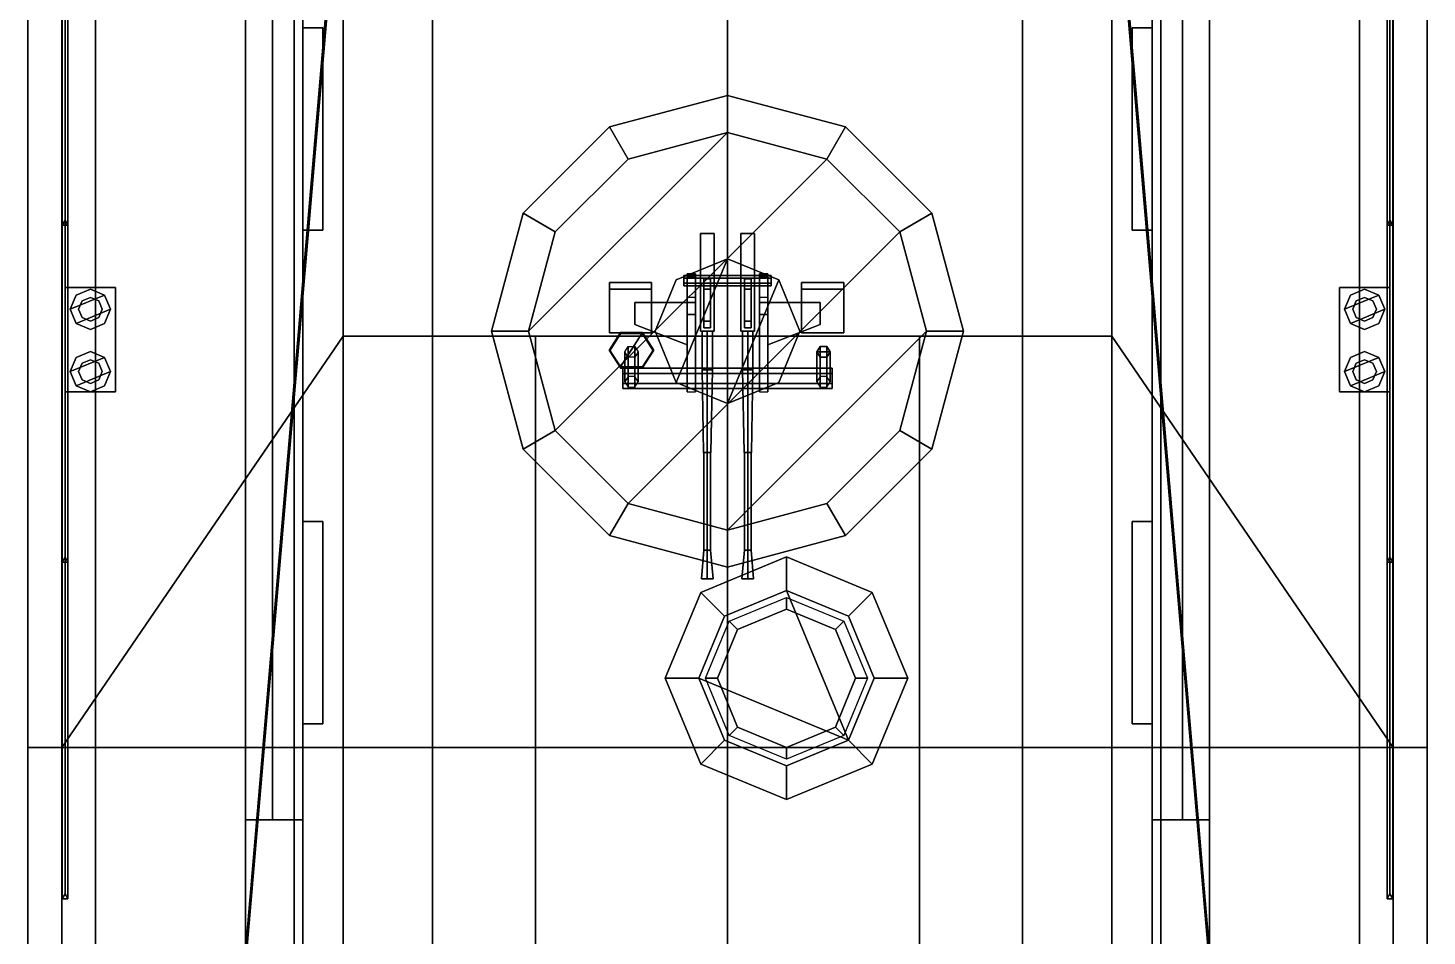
# Model space of a CAD drawing. Header units: millimetres. Extents: x -5.1 to 5.1, y -27.1 to 35.2.
# Drawn here: x -4.15 to 4.15, y -1.12 to 4.27 of the extents above; entities that cross this region are included whole.
import ezdxf

# ---------------------------------------------------------------- set-up
doc = ezdxf.new("R2010")
doc.units = ezdxf.units.MM
for name, color, linetype in [('cables', 6, 'Continuous'), ('drawing', 9, 'Continuous'), ('gun', 1, 'Continuous'), ('railings', 6, 'Continuous'), ('sleeve', 5, 'Continuous'), ('superstructure', 3, 'Continuous'), ('turret', 2, 'Continuous')]:
    doc.layers.add(name, color=color, linetype=linetype)

msp = doc.modelspace()

# ---------------------------------------------------------------- linework, layer by layer
for points in [[(-4.15, 11.13, 0.5), (-4.15, 11.13, 0.25), (-4.15, 0, 0.25), (-4.15, 0, 0.5)], [(-4.15, 0, 0.25), (-4.15, 11.13, 0.25), (-3.95, 11.13, 0.25), (-3.95, 0, 0.25)], [(-3.95, 0, 0.5), (-3.95, 11.13, 0.5), (-4.15, 11.13, 0.5), (-4.15, 0, 0.5)], [(-3.95, 11.13), (-3.95, 11.13, -1.15), (-3.95, 0, -1.15), (-3.95, 0)], [(-3.95, 11.13, -1.15), (-3.75, 11.13, -1.36), (-3.75, 0, -1.36), (-3.95, 0, -1.15)], [(-3.95, 11.13, 0.25), (-3.95, 11.13), (-3.95, 0), (-3.95, 0, 0.25)], [(-3.95, 11.13, 0.89), (-3.95, 11.13, 0.5), (-3.95, 0, 0.5), (-3.95, 0, 0.89)], [(-2.28, 2.44, 0.89), (-2.28, 11.13, 0.89), (-3.95, 11.13, 0.89), (-3.95, 0, 0.89)], [(-3.75, 0, -1.36), (-3.75, 11.13, -1.36), (3.75, 11.13, -1.36), (3.75, 0, -1.36)], [(3.95, 0, 0.89), (3.95, 11.13, 0.89), (2.28, 11.13, 0.89), (2.28, 2.44, 0.89)], [(3.75, 0, -1.36), (3.75, 11.13, -1.36), (3.95, 11.13, -1.15), (3.95, 0, -1.15)], [(3.95, 0, -1.15), (3.95, 11.13, -1.15), (3.95, 11.13), (3.95, 0)], [(3.95, 0), (3.95, 11.13), (3.95, 11.13, 0.25), (3.95, 0, 0.25)], [(3.95, 0, 0.25), (3.95, 11.13, 0.25), (4.15, 11.13, 0.25), (4.15, 0, 0.25)], [(4.15, 0, 0.5), (4.15, 11.13, 0.5), (3.95, 11.13, 0.5), (3.95, 0, 0.5)], [(3.95, 0, 0.5), (3.95, 11.13, 0.5), (3.95, 11.13, 0.89), (3.95, 0, 0.89)], [(4.15, 11.13, 0.25), (4.15, 11.13, 0.5), (4.15, 0, 0.5), (4.15, 0, 0.25)], [(-2.52, 10.77, 3.56), (-2.52, -9.66, 3.56), (-2.52, -8.71, 3.73), (-2.52, 10.15, 3.73)], [(-2.52, 10.15, 4.7), (-2.52, -8.71, 4.7), (-2.52, -9.66, 4.8), (-2.52, 10.77, 4.8)], [(2.52, -8.71, 3.73), (2.52, -9.66, 3.56), (2.52, 10.77, 3.56), (2.52, 10.15, 3.73)], [(2.52, -9.66, 4.8), (2.52, -8.71, 4.7), (2.52, 10.15, 4.7), (2.52, 10.77, 4.8)], [(2.52, 4.27, 4.7), (2.52, 4.27, 3.73), (2.52, 6.01, 3.73), (2.52, 6.01, 4.7)], [(-2.52, 4.27, 4.7), (-2.52, 4.27, 3.73), (-2.4, 4.27, 3.73), (-2.4, 4.27, 4.7)], [(-2.52, 4.27, 3.73), (-2.52, 3.07, 3.73), (-2.4, 3.07, 3.73), (-2.4, 4.27, 3.73)], [(-2.4, 4.27, 3.73), (-2.4, 3.07, 3.73), (-2.4, 3.07, 4.7), (-2.4, 4.27, 4.7)], [(2.4, 3.07, 4.7), (2.4, 3.07, 3.73), (2.4, 4.27, 3.73), (2.4, 4.27, 4.7)], [(2.4, 4.27, 4.7), (2.4, 4.27, 3.73), (2.52, 4.27, 3.73), (2.52, 4.27, 4.7)], [(2.4, 4.27, 3.73), (2.4, 3.07, 3.73), (2.52, 3.07, 3.73), (2.52, 4.27, 3.73)], [(0, 3.87, 5.8), (-0.7, 3.6824, 5.8), (-0.59, 3.4919, 5.8), (0, 3.65, 5.8)], [(0, 3.87, 5.39), (-0.7, 3.6824, 5.28), (-0.7, 3.6824, 5.8), (0, 3.87, 5.8)], [(0.7, 3.6824, 5.8), (0, 3.87, 5.8), (0, 3.65, 5.8), (0.59, 3.4919, 5.8)], [(0.7, 3.6824, 5.28), (0, 3.87, 5.39), (0, 3.87, 5.8), (0.7, 3.6824, 5.8)], [(-0.7, 3.6824, 5.8), (-1.2124, 3.17, 5.8), (-1.0219, 3.06, 5.8), (-0.59, 3.4919, 5.8)], [(-0.7, 3.6824, 5.28), (-1.2124, 3.17, 5.2), (-1.2124, 3.17, 5.8), (-0.7, 3.6824, 5.8)], [(1.2124, 3.17, 5.8), (0.7, 3.6824, 5.8), (0.59, 3.4919, 5.8), (1.0219, 3.06, 5.8)], [(1.2124, 3.17, 5.2), (0.7, 3.6824, 5.28), (0.7, 3.6824, 5.8), (1.2124, 3.17, 5.8)], [(-1.18, 2.47, 5.41), (0, 3.65, 5.41), (-0.59, 3.4919, 5.41), (-1.0219, 3.06, 5.41)], [(-1.0219, 1.88, 5.41), (0.59, 3.4919, 5.41), (0, 3.65, 5.41), (-1.18, 2.47, 5.41)], [(-0.59, 3.4919, 5.39), (0, 3.65, 5.39), (0, 3.65, 5.8), (-0.59, 3.4919, 5.8)], [(0, 3.65, 5.39), (0.59, 3.4919, 5.39), (0.59, 3.4919, 5.8), (0, 3.65, 5.8)], [(-1.0219, 3.06, 5.39), (-0.59, 3.4919, 5.39), (-0.59, 3.4919, 5.8), (-1.0219, 3.06, 5.8)], [(-0.59, 1.4481, 5.41), (1.0219, 3.06, 5.41), (0.59, 3.4919, 5.41), (-1.0219, 1.88, 5.41)], [(0.59, 3.4919, 5.39), (1.0219, 3.06, 5.39), (1.0219, 3.06, 5.8), (0.59, 3.4919, 5.8)], [(-1.2124, 3.17, 5.2), (-1.4, 2.47, 5.17), (-1.4, 2.47, 5.8), (-1.2124, 3.17, 5.8)], [(-1.2124, 3.17, 5.8), (-1.4, 2.47, 5.8), (-1.18, 2.47, 5.8), (-1.0219, 3.06, 5.8)], [(1.4, 2.47, 5.8), (1.2124, 3.17, 5.8), (1.0219, 3.06, 5.8), (1.18, 2.47, 5.8)], [(1.4, 2.47, 5.17), (1.2124, 3.17, 5.2), (1.2124, 3.17, 5.8), (1.4, 2.47, 5.8)], [(-2.4, 3.07, 4.7), (-2.4, 3.07, 3.73), (-2.52, 3.07, 3.73), (-2.52, 3.07, 4.7)], [(-2.52, 3.07, 3.73), (-2.52, 1.34, 3.73), (-2.52, 1.34, 4.7), (-2.52, 3.07, 4.7)], [(-1.18, 2.47, 5.39), (-1.0219, 3.06, 5.39), (-1.0219, 3.06, 5.8), (-1.18, 2.47, 5.8)], [(0, 1.29, 5.41), (1.18, 2.47, 5.41), (1.0219, 3.06, 5.41), (-0.59, 1.4481, 5.41)], [(1.0219, 3.06, 5.39), (1.18, 2.47, 5.39), (1.18, 2.47, 5.8), (1.0219, 3.06, 5.8)], [(2.52, 3.07, 4.7), (2.52, 3.07, 3.73), (2.4, 3.07, 3.73), (2.4, 3.07, 4.7)], [(2.52, 1.34, 4.7), (2.52, 1.34, 3.73), (2.52, 3.07, 3.73), (2.52, 3.07, 4.7)], [(-3.93, 2.73, 0.89), (-3.93, 2.11, 0.89), (-3.93, 2.11, 0.96), (-3.93, 2.73, 0.96)], [(-3.63, 2.73, 0.96), (-3.63, 2.73, 0.89), (-3.93, 2.73, 0.89), (-3.93, 2.73, 0.96)], [(-3.93, 2.73, 0.96), (-3.93, 2.11, 0.96), (-3.63, 2.11, 0.96), (-3.63, 2.73, 0.96)], [(-3.78, 2.72, 1.25), (-3.8649, 2.6849, 1.25), (-3.9, 2.6, 1.25), (-3.6951, 2.6849, 1.25)], [(-3.6951, 2.6849, 1.25), (-3.9, 2.6, 1.25), (-3.8649, 2.5151, 1.25), (-3.66, 2.6, 1.25)], [(-3.8649, 2.6849, 1.2), (-3.9, 2.6, 1.2), (-3.9, 2.6, 1.25), (-3.8649, 2.6849, 1.25)], [(-3.78, 2.72, 1.2), (-3.8649, 2.6849, 1.2), (-3.8649, 2.6849, 1.25), (-3.78, 2.72, 1.25)], [(-3.78, 2.67, 0.96), (-3.8295, 2.6495, 0.96), (-3.8295, 2.6495, 1.2), (-3.78, 2.67, 1.2)], [(-3.6951, 2.6849, 1.2), (-3.78, 2.72, 1.2), (-3.78, 2.72, 1.25), (-3.6951, 2.6849, 1.25)], [(-3.7305, 2.6495, 0.96), (-3.78, 2.67, 0.96), (-3.78, 2.67, 1.2), (-3.7305, 2.6495, 1.2)], [(-3.66, 2.6, 1.2), (-3.6951, 2.6849, 1.2), (-3.6951, 2.6849, 1.25), (-3.66, 2.6, 1.25)], [(-3.63, 2.11, 0.96), (-3.63, 2.11, 0.89), (-3.63, 2.73, 0.89), (-3.63, 2.73, 0.96)], [(3.63, 2.73, 0.89), (3.63, 2.11, 0.89), (3.63, 2.11, 0.96), (3.63, 2.73, 0.96)], [(3.93, 2.73, 0.96), (3.93, 2.73, 0.89), (3.63, 2.73, 0.89), (3.63, 2.73, 0.96)], [(3.63, 2.73, 0.96), (3.63, 2.11, 0.96), (3.93, 2.11, 0.96), (3.93, 2.73, 0.96)], [(3.78, 2.72, 1.25), (3.6951, 2.6849, 1.25), (3.66, 2.6, 1.25), (3.8649, 2.6849, 1.25)], [(3.6951, 2.6849, 1.2), (3.66, 2.6, 1.2), (3.66, 2.6, 1.25), (3.6951, 2.6849, 1.25)], [(3.8649, 2.6849, 1.25), (3.66, 2.6, 1.25), (3.6951, 2.5151, 1.25), (3.9, 2.6, 1.25)], [(3.78, 2.72, 1.2), (3.6951, 2.6849, 1.2), (3.6951, 2.6849, 1.25), (3.78, 2.72, 1.25)], [(3.78, 2.67, 0.96), (3.7305, 2.6495, 0.96), (3.7305, 2.6495, 1.2), (3.78, 2.67, 1.2)], [(3.8649, 2.6849, 1.2), (3.78, 2.72, 1.2), (3.78, 2.72, 1.25), (3.8649, 2.6849, 1.25)], [(3.8295, 2.6495, 0.96), (3.78, 2.67, 0.96), (3.78, 2.67, 1.2), (3.8295, 2.6495, 1.2)], [(3.9, 2.6, 1.2), (3.8649, 2.6849, 1.2), (3.8649, 2.6849, 1.25), (3.9, 2.6, 1.25)], [(3.93, 2.11, 0.96), (3.93, 2.11, 0.89), (3.93, 2.73, 0.89), (3.93, 2.73, 0.96)], [(-3.9, 2.6, 1.2), (-3.8649, 2.5151, 1.2), (-3.8649, 2.5151, 1.25), (-3.9, 2.6, 1.25)], [(-3.66, 2.6, 1.25), (-3.8649, 2.5151, 1.25), (-3.78, 2.48, 1.25), (-3.6951, 2.5151, 1.25)], [(-3.8295, 2.6495, 0.96), (-3.85, 2.6, 0.96), (-3.85, 2.6, 1.2), (-3.8295, 2.6495, 1.2)], [(-3.85, 2.6, 0.96), (-3.8295, 2.5505, 0.96), (-3.8295, 2.5505, 1.2), (-3.85, 2.6, 1.2)], [(-3.71, 2.6, 0.96), (-3.7305, 2.6495, 0.96), (-3.7305, 2.6495, 1.2), (-3.71, 2.6, 1.2)], [(-3.7305, 2.5505, 0.96), (-3.71, 2.6, 0.96), (-3.71, 2.6, 1.2), (-3.7305, 2.5505, 1.2)], [(-3.6951, 2.5151, 1.2), (-3.66, 2.6, 1.2), (-3.66, 2.6, 1.25), (-3.6951, 2.5151, 1.25)], [(3.66, 2.6, 1.2), (3.6951, 2.5151, 1.2), (3.6951, 2.5151, 1.25), (3.66, 2.6, 1.25)], [(3.9, 2.6, 1.25), (3.6951, 2.5151, 1.25), (3.78, 2.48, 1.25), (3.8649, 2.5151, 1.25)], [(3.7305, 2.6495, 0.96), (3.71, 2.6, 0.96), (3.71, 2.6, 1.2), (3.7305, 2.6495, 1.2)], [(3.71, 2.6, 0.96), (3.7305, 2.5505, 0.96), (3.7305, 2.5505, 1.2), (3.71, 2.6, 1.2)], [(3.85, 2.6, 0.96), (3.8295, 2.6495, 0.96), (3.8295, 2.6495, 1.2), (3.85, 2.6, 1.2)], [(3.8295, 2.5505, 0.96), (3.85, 2.6, 0.96), (3.85, 2.6, 1.2), (3.8295, 2.5505, 1.2)], [(3.8649, 2.5151, 1.2), (3.9, 2.6, 1.2), (3.9, 2.6, 1.25), (3.8649, 2.5151, 1.25)], [(-3.8649, 2.5151, 1.2), (-3.78, 2.48, 1.2), (-3.78, 2.48, 1.25), (-3.8649, 2.5151, 1.25)], [(-3.8295, 2.5505, 0.96), (-3.78, 2.53, 0.96), (-3.78, 2.53, 1.2), (-3.8295, 2.5505, 1.2)], [(-3.78, 2.53, 0.96), (-3.7305, 2.5505, 0.96), (-3.7305, 2.5505, 1.2), (-3.78, 2.53, 1.2)], [(-3.78, 2.48, 1.2), (-3.6951, 2.5151, 1.2), (-3.6951, 2.5151, 1.25), (-3.78, 2.48, 1.25)], [(3.6951, 2.5151, 1.2), (3.78, 2.48, 1.2), (3.78, 2.48, 1.25), (3.6951, 2.5151, 1.25)], [(3.7305, 2.5505, 0.96), (3.78, 2.53, 0.96), (3.78, 2.53, 1.2), (3.7305, 2.5505, 1.2)], [(3.78, 2.53, 0.96), (3.8295, 2.5505, 0.96), (3.8295, 2.5505, 1.2), (3.78, 2.53, 1.2)], [(3.78, 2.48, 1.2), (3.8649, 2.5151, 1.2), (3.8649, 2.5151, 1.25), (3.78, 2.48, 1.25)], [(-2.28, -9.36, 0.89), (-2.28, 2.44, 0.89), (-3.95, 0, 0.89), (-3.95, -11.13, 0.89)], [(-1.4, 2.47, 5.17), (-1.2124, 1.77, 5.2), (-1.2124, 1.77, 5.8), (-1.4, 2.47, 5.8)], [(-1.4, 2.47, 5.8), (-1.2124, 1.77, 5.8), (-1.0219, 1.88, 5.8), (-1.18, 2.47, 5.8)], [(-1.0219, 1.88, 5.39), (-1.18, 2.47, 5.39), (-1.18, 2.47, 5.8), (-1.0219, 1.88, 5.8)], [(0.59, 1.4481, 5.41), (1.0219, 1.88, 5.41), (1.18, 2.47, 5.41), (0, 1.29, 5.41)], [(1.2124, 1.77, 5.8), (1.4, 2.47, 5.8), (1.18, 2.47, 5.8), (1.0219, 1.88, 5.8)], [(1.18, 2.47, 5.39), (1.0219, 1.88, 5.39), (1.0219, 1.88, 5.8), (1.18, 2.47, 5.8)], [(1.2124, 1.77, 5.2), (1.4, 2.47, 5.17), (1.4, 2.47, 5.8), (1.2124, 1.77, 5.8)], [(3.95, -11.13, 0.89), (3.95, 0, 0.89), (2.28, 2.44, 0.89), (2.28, -9.36, 0.89)], [(-3.78, 2.35, 1.25), (-3.8649, 2.3149, 1.25), (-3.9, 2.23, 1.25), (-3.6951, 2.3149, 1.25)], [(-3.78, 2.35, 1.2), (-3.8649, 2.3149, 1.2), (-3.8649, 2.3149, 1.25), (-3.78, 2.35, 1.25)], [(-3.6951, 2.3149, 1.2), (-3.78, 2.35, 1.2), (-3.78, 2.35, 1.25), (-3.6951, 2.3149, 1.25)], [(3.78, 2.35, 1.25), (3.6951, 2.3149, 1.25), (3.66, 2.23, 1.25), (3.8649, 2.3149, 1.25)], [(3.78, 2.35, 1.2), (3.6951, 2.3149, 1.2), (3.6951, 2.3149, 1.25), (3.78, 2.35, 1.25)], [(3.8649, 2.3149, 1.2), (3.78, 2.35, 1.2), (3.78, 2.35, 1.25), (3.8649, 2.3149, 1.25)], [(-3.8649, 2.3149, 1.2), (-3.9, 2.23, 1.2), (-3.9, 2.23, 1.25), (-3.8649, 2.3149, 1.25)], [(-3.6951, 2.3149, 1.25), (-3.9, 2.23, 1.25), (-3.8649, 2.1451, 1.25), (-3.66, 2.23, 1.25)], [(-3.8295, 2.2795, 0.96), (-3.85, 2.23, 0.96), (-3.85, 2.23, 1.2), (-3.8295, 2.2795, 1.2)], [(-3.78, 2.3, 0.96), (-3.8295, 2.2795, 0.96), (-3.8295, 2.2795, 1.2), (-3.78, 2.3, 1.2)], [(-3.7305, 2.2795, 0.96), (-3.78, 2.3, 0.96), (-3.78, 2.3, 1.2), (-3.7305, 2.2795, 1.2)], [(-3.71, 2.23, 0.96), (-3.7305, 2.2795, 0.96), (-3.7305, 2.2795, 1.2), (-3.71, 2.23, 1.2)], [(-3.66, 2.23, 1.2), (-3.6951, 2.3149, 1.2), (-3.6951, 2.3149, 1.25), (-3.66, 2.23, 1.25)], [(3.8649, 2.3149, 1.25), (3.66, 2.23, 1.25), (3.6951, 2.1451, 1.25), (3.9, 2.23, 1.25)], [(3.6951, 2.3149, 1.2), (3.66, 2.23, 1.2), (3.66, 2.23, 1.25), (3.6951, 2.3149, 1.25)], [(3.7305, 2.2795, 0.96), (3.71, 2.23, 0.96), (3.71, 2.23, 1.2), (3.7305, 2.2795, 1.2)], [(3.78, 2.3, 0.96), (3.7305, 2.2795, 0.96), (3.7305, 2.2795, 1.2), (3.78, 2.3, 1.2)], [(3.8295, 2.2795, 0.96), (3.78, 2.3, 0.96), (3.78, 2.3, 1.2), (3.8295, 2.2795, 1.2)], [(3.85, 2.23, 0.96), (3.8295, 2.2795, 0.96), (3.8295, 2.2795, 1.2), (3.85, 2.23, 1.2)], [(3.9, 2.23, 1.2), (3.8649, 2.3149, 1.2), (3.8649, 2.3149, 1.25), (3.9, 2.23, 1.25)], [(-3.9, 2.23, 1.2), (-3.8649, 2.1451, 1.2), (-3.8649, 2.1451, 1.25), (-3.9, 2.23, 1.25)], [(-3.66, 2.23, 1.25), (-3.8649, 2.1451, 1.25), (-3.78, 2.11, 1.25), (-3.6951, 2.1451, 1.25)], [(-3.85, 2.23, 0.96), (-3.8295, 2.1805, 0.96), (-3.8295, 2.1805, 1.2), (-3.85, 2.23, 1.2)], [(-3.8295, 2.1805, 0.96), (-3.78, 2.16, 0.96), (-3.78, 2.16, 1.2), (-3.8295, 2.1805, 1.2)], [(-3.78, 2.16, 0.96), (-3.7305, 2.1805, 0.96), (-3.7305, 2.1805, 1.2), (-3.78, 2.16, 1.2)], [(-3.7305, 2.1805, 0.96), (-3.71, 2.23, 0.96), (-3.71, 2.23, 1.2), (-3.7305, 2.1805, 1.2)], [(-3.6951, 2.1451, 1.2), (-3.66, 2.23, 1.2), (-3.66, 2.23, 1.25), (-3.6951, 2.1451, 1.25)], [(3.66, 2.23, 1.2), (3.6951, 2.1451, 1.2), (3.6951, 2.1451, 1.25), (3.66, 2.23, 1.25)], [(3.9, 2.23, 1.25), (3.6951, 2.1451, 1.25), (3.78, 2.11, 1.25), (3.8649, 2.1451, 1.25)], [(3.71, 2.23, 0.96), (3.7305, 2.1805, 0.96), (3.7305, 2.1805, 1.2), (3.71, 2.23, 1.2)], [(3.7305, 2.1805, 0.96), (3.78, 2.16, 0.96), (3.78, 2.16, 1.2), (3.7305, 2.1805, 1.2)], [(3.78, 2.16, 0.96), (3.8295, 2.1805, 0.96), (3.8295, 2.1805, 1.2), (3.78, 2.16, 1.2)], [(3.8295, 2.1805, 0.96), (3.85, 2.23, 0.96), (3.85, 2.23, 1.2), (3.8295, 2.1805, 1.2)], [(3.8649, 2.1451, 1.2), (3.9, 2.23, 1.2), (3.9, 2.23, 1.25), (3.8649, 2.1451, 1.25)], [(-3.93, 2.11, 0.96), (-3.93, 2.11, 0.89), (-3.63, 2.11, 0.89), (-3.63, 2.11, 0.96)], [(-3.8649, 2.1451, 1.2), (-3.78, 2.11, 1.2), (-3.78, 2.11, 1.25), (-3.8649, 2.1451, 1.25)], [(-3.78, 2.11, 1.2), (-3.6951, 2.1451, 1.2), (-3.6951, 2.1451, 1.25), (-3.78, 2.11, 1.25)], [(3.63, 2.11, 0.96), (3.63, 2.11, 0.89), (3.93, 2.11, 0.89), (3.93, 2.11, 0.96)], [(3.6951, 2.1451, 1.2), (3.78, 2.11, 1.2), (3.78, 2.11, 1.25), (3.6951, 2.1451, 1.25)], [(3.78, 2.11, 1.2), (3.8649, 2.1451, 1.2), (3.8649, 2.1451, 1.25), (3.78, 2.11, 1.25)], [(-1.2124, 1.77, 5.8), (-0.7, 1.2576, 5.8), (-0.59, 1.4481, 5.8), (-1.0219, 1.88, 5.8)], [(-0.59, 1.4481, 5.39), (-1.0219, 1.88, 5.39), (-1.0219, 1.88, 5.8), (-0.59, 1.4481, 5.8)], [(0.7, 1.2576, 5.8), (1.2124, 1.77, 5.8), (1.0219, 1.88, 5.8), (0.59, 1.4481, 5.8)], [(1.0219, 1.88, 5.39), (0.59, 1.4481, 5.39), (0.59, 1.4481, 5.8), (1.0219, 1.88, 5.8)], [(-1.2124, 1.77, 5.2), (-0.7, 1.2576, 5.28), (-0.7, 1.2576, 5.8), (-1.2124, 1.77, 5.8)], [(0.7, 1.2576, 5.28), (1.2124, 1.77, 5.2), (1.2124, 1.77, 5.8), (0.7, 1.2576, 5.8)], [(-0.7, 1.2576, 5.8), (0, 1.07, 5.8), (0, 1.29, 5.8), (-0.59, 1.4481, 5.8)], [(0, 1.29, 5.39), (-0.59, 1.4481, 5.39), (-0.59, 1.4481, 5.8), (0, 1.29, 5.8)], [(0, 1.07, 5.8), (0.7, 1.2576, 5.8), (0.59, 1.4481, 5.8), (0, 1.29, 5.8)], [(0.59, 1.4481, 5.39), (0, 1.29, 5.39), (0, 1.29, 5.8), (0.59, 1.4481, 5.8)], [(-2.52, 1.34, 4.7), (-2.52, 1.34, 3.73), (-2.4, 1.34, 3.73), (-2.4, 1.34, 4.7)], [(-2.52, 1.34, 3.73), (-2.52, 0.14, 3.73), (-2.4, 0.14, 3.73), (-2.4, 1.34, 3.73)], [(-2.4, 1.34, 3.73), (-2.4, 0.14, 3.73), (-2.4, 0.14, 4.7), (-2.4, 1.34, 4.7)], [(2.4, 0.14, 4.7), (2.4, 0.14, 3.73), (2.4, 1.34, 3.73), (2.4, 1.34, 4.7)], [(2.4, 1.34, 4.7), (2.4, 1.34, 3.73), (2.52, 1.34, 3.73), (2.52, 1.34, 4.7)], [(2.4, 1.34, 3.73), (2.4, 0.14, 3.73), (2.52, 0.14, 3.73), (2.52, 1.34, 3.73)], [(-0.7, 1.2576, 5.28), (0, 1.07, 5.39), (0, 1.07, 5.8), (-0.7, 1.2576, 5.8)], [(0, 1.07, 5.39), (0.7, 1.2576, 5.28), (0.7, 1.2576, 5.8), (0, 1.07, 5.8)], [(0.35, 1.13, 6.61), (-0.1591, 0.9191, 6.61), (-0.1591, 0.9191, 6.77), (0.35, 1.13, 6.77)], [(0.35, 1.13, 6.77), (-0.1591, 0.9191, 6.77), (-0.0177, 0.7777, 7.02), (0.35, 0.93, 7.02)], [(0.8591, 0.9191, 6.61), (0.35, 1.13, 6.61), (0.35, 1.13, 6.77), (0.8591, 0.9191, 6.77)], [(0.8591, 0.9191, 6.77), (0.35, 1.13, 6.77), (0.35, 0.93, 7.02), (0.7177, 0.7777, 7.02)], [(-0.1591, 0.9191, 6.61), (-0.37, 0.41, 6.61), (-0.37, 0.41, 6.77), (-0.1591, 0.9191, 6.77)], [(-0.1591, 0.9191, 6.77), (-0.37, 0.41, 6.77), (-0.17, 0.41, 7.02), (-0.0177, 0.7777, 7.02)], [(-0.17, 0.41, 7.02), (0.7177, 0.0423, 7.02), (0.35, 0.93, 7.02), (-0.0177, 0.7777, 7.02)], [(0.35, 0.93, 7.02), (0.7177, 0.0423, 7.02), (0.87, 0.41, 7.02), (0.7177, 0.7777, 7.02)], [(1.07, 0.41, 6.77), (0.8591, 0.9191, 6.77), (0.7177, 0.7777, 7.02), (0.87, 0.41, 7.02)], [(1.07, 0.41, 6.61), (0.8591, 0.9191, 6.61), (0.8591, 0.9191, 6.77), (1.07, 0.41, 6.77)], [(0.35, 0.82, 6.36), (0.0601, 0.6999, 6.36), (0.0106, 0.7494, 6.61), (0.35, 0.89, 6.61)], [(0.6399, 0.6999, 6.36), (0.35, 0.82, 6.36), (0.35, 0.89, 6.61), (0.6894, 0.7494, 6.61)], [(0.0601, 0.6999, 6.36), (-0.06, 0.41, 6.36), (-0.13, 0.41, 6.61), (0.0106, 0.7494, 6.61)], [(0.35, 0.82, 5.33), (0.0601, 0.6999, 5.38), (0.0601, 0.6999, 6.36), (0.35, 0.82, 6.36)], [(0.6399, 0.6999, 5.29), (0.35, 0.82, 5.33), (0.35, 0.82, 6.36), (0.6399, 0.6999, 6.36)], [(0.76, 0.41, 6.36), (0.6399, 0.6999, 6.36), (0.6894, 0.7494, 6.61), (0.83, 0.41, 6.61)], [(0.0601, 0.6999, 5.38), (-0.06, 0.41, 5.38), (-0.06, 0.41, 6.36), (0.0601, 0.6999, 6.36)], [(0.76, 0.41, 5.27), (0.6399, 0.6999, 5.29), (0.6399, 0.6999, 6.36), (0.76, 0.41, 6.36)], [(-0.37, 0.41, 6.61), (-0.1591, -0.0991, 6.61), (-0.1591, -0.0991, 6.77), (-0.37, 0.41, 6.77)], [(-0.37, 0.41, 6.77), (-0.1591, -0.0991, 6.77), (-0.0177, 0.0423, 7.02), (-0.17, 0.41, 7.02)], [(-0.0177, 0.0423, 7.02), (0.35, -0.11, 7.02), (0.7177, 0.0423, 7.02), (-0.17, 0.41, 7.02)], [(-0.06, 0.41, 6.36), (0.0601, 0.1201, 6.36), (0.0106, 0.0706, 6.61), (-0.13, 0.41, 6.61)], [(-0.06, 0.41, 5.38), (0.0601, 0.1201, 5.38), (0.0601, 0.1201, 6.36), (-0.06, 0.41, 6.36)], [(0.6399, 0.1201, 5.29), (0.76, 0.41, 5.27), (0.76, 0.41, 6.36), (0.6399, 0.1201, 6.36)], [(0.6399, 0.1201, 6.36), (0.76, 0.41, 6.36), (0.83, 0.41, 6.61), (0.6894, 0.0706, 6.61)], [(0.8591, -0.0991, 6.77), (1.07, 0.41, 6.77), (0.87, 0.41, 7.02), (0.7177, 0.0423, 7.02)], [(0.8591, -0.0991, 6.61), (1.07, 0.41, 6.61), (1.07, 0.41, 6.77), (0.8591, -0.0991, 6.77)], [(-2.4, 0.14, 4.7), (-2.4, 0.14, 3.73), (-2.52, 0.14, 3.73), (-2.52, 0.14, 4.7)], [(-2.52, 0.14, 3.73), (-2.52, -1.6, 3.73), (-2.52, -1.6, 4.7), (-2.52, 0.14, 4.7)], [(0.0601, 0.1201, 6.36), (0.35, 0, 6.36), (0.35, -0.07, 6.61), (0.0106, 0.0706, 6.61)], [(0.0601, 0.1201, 5.38), (0.35, 0, 5.33), (0.35, 0, 6.36), (0.0601, 0.1201, 6.36)], [(0.35, 0, 5.33), (0.6399, 0.1201, 5.29), (0.6399, 0.1201, 6.36), (0.35, 0, 6.36)], [(0.35, 0, 6.36), (0.6399, 0.1201, 6.36), (0.6894, 0.0706, 6.61), (0.35, -0.07, 6.61)], [(2.52, 0.14, 4.7), (2.52, 0.14, 3.73), (2.4, 0.14, 3.73), (2.4, 0.14, 4.7)], [(2.52, -1.6, 4.7), (2.52, -1.6, 3.73), (2.52, 0.14, 3.73), (2.52, 0.14, 4.7)], [(-4.15, 0, 0.5), (-4.15, 0, 0.25), (-4.15, -11.13, 0.25), (-4.15, -11.13, 0.5)], [(-4.15, -11.13, 0.25), (-4.15, 0, 0.25), (-3.95, 0, 0.25), (-3.95, -11.13, 0.25)], [(-3.95, -11.13, 0.5), (-3.95, 0, 0.5), (-4.15, 0, 0.5), (-4.15, -11.13, 0.5)], [(-3.95, 0), (-3.95, 0, -1.15), (-3.95, -11.13, -1.15), (-3.95, -11.13)], [(-3.95, 0, -1.15), (-3.75, 0, -1.36), (-3.75, -11.13, -1.36), (-3.95, -11.13, -1.15)], [(-3.95, 0, 0.25), (-3.95, 0), (-3.95, -11.13), (-3.95, -11.13, 0.25)], [(-3.95, 0, 0.89), (-3.95, 0, 0.5), (-3.95, -11.13, 0.5), (-3.95, -11.13, 0.89)], [(-3.75, -11.13, -1.36), (-3.75, 0, -1.36), (3.75, 0, -1.36), (3.75, -11.13, -1.36)], [(-0.1591, -0.0991, 6.77), (0.35, -0.31, 6.77), (0.35, -0.11, 7.02), (-0.0177, 0.0423, 7.02)], [(0.35, -0.31, 6.77), (0.8591, -0.0991, 6.77), (0.7177, 0.0423, 7.02), (0.35, -0.11, 7.02)], [(3.75, -11.13, -1.36), (3.75, 0, -1.36), (3.95, 0, -1.15), (3.95, -11.13, -1.15)], [(3.95, -11.13, -1.15), (3.95, 0, -1.15), (3.95, 0), (3.95, -11.13)], [(3.95, -11.13), (3.95, 0), (3.95, 0, 0.25), (3.95, -11.13, 0.25)], [(3.95, -11.13, 0.25), (3.95, 0, 0.25), (4.15, 0, 0.25), (4.15, -11.13, 0.25)], [(4.15, -11.13, 0.5), (4.15, 0, 0.5), (3.95, 0, 0.5), (3.95, -11.13, 0.5)], [(3.95, -11.13, 0.5), (3.95, 0, 0.5), (3.95, 0, 0.89), (3.95, -11.13, 0.89)], [(4.15, 0, 0.25), (4.15, 0, 0.5), (4.15, -11.13, 0.5), (4.15, -11.13, 0.25)], [(-0.1591, -0.0991, 6.61), (0.35, -0.31, 6.61), (0.35, -0.31, 6.77), (-0.1591, -0.0991, 6.77)], [(0.35, -0.31, 6.61), (0.8591, -0.0991, 6.61), (0.8591, -0.0991, 6.77), (0.35, -0.31, 6.77)]]:
    msp.add_3dface(points)
at = {"layer": 'cables'}
for points in [[(-3.5, -8.705, 14.88), (-1.75, 11.77, 15.925), (-1.75, 11.77, 15.905), (-3.5, -8.705, 14.86)], [(-3.495, -8.705, 14.86), (-1.74, 11.77, 15.905), (-1.74, 11.77, 15.925), (-3.495, -8.705, 14.88)], [(3.495, -8.705, 14.86), (1.74, 11.77, 15.905), (1.74, 11.77, 15.925), (3.495, -8.705, 14.88)], [(3.5, -8.705, 14.88), (1.75, 11.77, 15.925), (1.75, 11.77, 15.905), (3.5, -8.705, 14.86)]]:
    msp.add_3dface(points, dxfattribs=at)
at = {"layer": 'drawing'}
msp.add_xline((0, -16.63, 27.7), (0, -1), dxfattribs=at)
at = {"layer": 'gun'}
for points in [[(-0.12, 1.75, 6.11), (-0.14, 1.75, 6.09), (-0.14, 1.17, 6.09), (-0.12, 1.17, 6.11)], [(-0.14, 1.75, 6.09), (-0.12, 1.75, 6.07), (-0.12, 1.17, 6.07), (-0.14, 1.17, 6.09)], [(-0.12, 1.75, 6.07), (-0.1, 1.75, 6.09), (-0.1, 1.17, 6.09), (-0.12, 1.17, 6.07)], [(-0.1, 1.75, 6.09), (-0.12, 1.75, 6.11), (-0.12, 1.17, 6.11), (-0.1, 1.17, 6.09)], [(0.12, 1.75, 6.11), (0.1, 1.75, 6.09), (0.1, 1.17, 6.09), (0.12, 1.17, 6.11)], [(0.1, 1.75, 6.09), (0.12, 1.75, 6.07), (0.12, 1.17, 6.07), (0.1, 1.17, 6.09)], [(0.12, 1.75, 6.07), (0.14, 1.75, 6.09), (0.14, 1.17, 6.09), (0.12, 1.17, 6.07)], [(0.14, 1.75, 6.09), (0.12, 1.75, 6.11), (0.12, 1.17, 6.11), (0.14, 1.17, 6.09)], [(-0.14, 1.17, 6.09), (-0.12, 1.17, 6.07), (-0.12, 1, 6.055), (-0.155, 1, 6.09)], [(-0.12, 1.17, 6.11), (-0.14, 1.17, 6.09), (-0.155, 1, 6.09), (-0.12, 1, 6.125)], [(-0.12, 1.17, 6.07), (-0.1, 1.17, 6.09), (-0.085, 1, 6.09), (-0.12, 1, 6.055)], [(-0.1, 1.17, 6.09), (-0.12, 1.17, 6.11), (-0.12, 1, 6.125), (-0.085, 1, 6.09)], [(0.1, 1.17, 6.09), (0.12, 1.17, 6.07), (0.12, 1, 6.055), (0.085, 1, 6.09)], [(0.12, 1.17, 6.11), (0.1, 1.17, 6.09), (0.085, 1, 6.09), (0.12, 1, 6.125)], [(0.12, 1.17, 6.07), (0.14, 1.17, 6.09), (0.155, 1, 6.09), (0.12, 1, 6.055)], [(0.14, 1.17, 6.09), (0.12, 1.17, 6.11), (0.12, 1, 6.125), (0.155, 1, 6.09)]]:
    msp.add_3dface(points, dxfattribs=at)
at = {"layer": 'railings'}
for points in [[(-3.93, -0.87, 1.86), (-3.9473, -0.9, 1.89), (-3.9473, 11.13, 1.89), (-3.93, 11.13, 1.86)], [(-3.9473, -0.9, 1.89), (-3.9127, -0.9, 1.89), (-3.9127, 11.13, 1.89), (-3.9473, 11.13, 1.89)], [(-3.9127, -0.9, 1.89), (-3.93, -0.87, 1.86), (-3.93, 11.13, 1.86), (-3.9127, 11.13, 1.89)], [(3.93, -0.87, 1.86), (3.9127, -0.9, 1.89), (3.9127, 11.13, 1.89), (3.93, 11.13, 1.86)], [(3.9127, -0.9, 1.89), (3.9473, -0.9, 1.89), (3.9473, 11.13, 1.89), (3.9127, 11.13, 1.89)], [(3.9473, -0.9, 1.89), (3.93, -0.87, 1.86), (3.93, 11.13, 1.86), (3.9473, 11.13, 1.89)], [(-3.93, 3.13, 0.89), (-3.9473, 3.1, 0.89), (-3.9473, 3.1, 1.89), (-3.93, 3.13, 1.86)], [(-3.9473, 3.1, 0.89), (-3.9127, 3.1, 0.89), (-3.9127, 3.1, 1.89), (-3.9473, 3.1, 1.89)], [(-3.9127, 3.1, 0.89), (-3.93, 3.13, 0.89), (-3.93, 3.13, 1.86), (-3.9127, 3.1, 1.89)], [(3.93, 3.13, 0.89), (3.9127, 3.1, 0.89), (3.9127, 3.1, 1.89), (3.93, 3.13, 1.86)], [(3.9127, 3.1, 0.89), (3.9473, 3.1, 0.89), (3.9473, 3.1, 1.89), (3.9127, 3.1, 1.89)], [(3.9473, 3.1, 0.89), (3.93, 3.13, 0.89), (3.93, 3.13, 1.86), (3.9473, 3.1, 1.89)], [(-3.93, 1.13, 0.89), (-3.9473, 1.1, 0.89), (-3.9473, 1.1, 1.89), (-3.93, 1.13, 1.86)], [(-3.9473, 1.1, 0.89), (-3.9127, 1.1, 0.89), (-3.9127, 1.1, 1.89), (-3.9473, 1.1, 1.89)], [(-3.9127, 1.1, 0.89), (-3.93, 1.13, 0.89), (-3.93, 1.13, 1.86), (-3.9127, 1.1, 1.89)], [(3.93, 1.13, 0.89), (3.9127, 1.1, 0.89), (3.9127, 1.1, 1.89), (3.93, 1.13, 1.86)], [(3.9127, 1.1, 0.89), (3.9473, 1.1, 0.89), (3.9473, 1.1, 1.89), (3.9127, 1.1, 1.89)], [(3.9473, 1.1, 0.89), (3.93, 1.13, 0.89), (3.93, 1.13, 1.86), (3.9473, 1.1, 1.89)], [(-3.93, -0.87, 0.89), (-3.9473, -0.9, 0.89), (-3.9473, -0.9, 1.89), (-3.93, -0.87, 1.86)], [(-3.9473, -0.9, 0.89), (-3.9127, -0.9, 0.89), (-3.9127, -0.9, 1.89), (-3.9473, -0.9, 1.89)], [(-3.9127, -0.9, 0.89), (-3.93, -0.87, 0.89), (-3.93, -0.87, 1.86), (-3.9127, -0.9, 1.89)], [(3.93, -0.87, 0.89), (3.9127, -0.9, 0.89), (3.9127, -0.9, 1.89), (3.93, -0.87, 1.86)], [(3.9127, -0.9, 0.89), (3.9473, -0.9, 0.89), (3.9473, -0.9, 1.89), (3.9127, -0.9, 1.89)], [(3.9473, -0.9, 0.89), (3.93, -0.87, 0.89), (3.93, -0.87, 1.86), (3.9473, -0.9, 1.89)]]:
    msp.add_3dface(points, dxfattribs=at)
at = {"layer": 'sleeve'}
for points in [[(-0.16, 2.47, 6.18), (-0.08, 2.47, 6.18), (-0.08, 3.05, 6.18), (-0.16, 3.05, 6.18)], [(-0.08, 3.05, 6.01), (-0.08, 2.47, 6.01), (-0.16, 2.47, 6.01), (-0.16, 3.05, 6.01)], [(-0.16, 3.05, 6.18), (-0.08, 3.05, 6.18), (-0.08, 3.05, 6.01), (-0.16, 3.05, 6.01)], [(-0.16, 3.05, 6.01), (-0.16, 2.47, 6.01), (-0.16, 2.47, 6.18), (-0.16, 3.05, 6.18)], [(-0.08, 3.05, 6.18), (-0.08, 2.47, 6.18), (-0.08, 2.47, 6.01), (-0.08, 3.05, 6.01)], [(0.08, 2.47, 6.18), (0.16, 2.47, 6.18), (0.16, 3.05, 6.18), (0.08, 3.05, 6.18)], [(0.16, 3.05, 6.01), (0.16, 2.47, 6.01), (0.08, 2.47, 6.01), (0.08, 3.05, 6.01)], [(0.08, 3.05, 6.18), (0.16, 3.05, 6.18), (0.16, 3.05, 6.01), (0.08, 3.05, 6.01)], [(0.08, 3.05, 6.01), (0.08, 2.47, 6.01), (0.08, 2.47, 6.18), (0.08, 3.05, 6.18)], [(0.16, 3.05, 6.18), (0.16, 2.47, 6.18), (0.16, 2.47, 6.01), (0.16, 3.05, 6.01)], [(-0.26, 2.74, 6.15), (-0.26, 2.8, 6.15), (-0.26, 2.785, 6.124), (-0.26, 2.755, 6.124)], [(-0.26, 2.755, 6.176), (-0.26, 2.785, 6.176), (-0.26, 2.8, 6.15), (-0.26, 2.74, 6.15)], [(0.26, 2.8, 6.15), (0.26, 2.785, 6.124), (-0.26, 2.785, 6.124), (-0.26, 2.8, 6.15)], [(0.26, 2.785, 6.176), (0.26, 2.8, 6.15), (-0.26, 2.8, 6.15), (-0.26, 2.785, 6.176)], [(0.26, 2.785, 6.124), (0.26, 2.755, 6.124), (-0.26, 2.755, 6.124), (-0.26, 2.785, 6.124)], [(0.26, 2.755, 6.176), (0.26, 2.785, 6.176), (-0.26, 2.785, 6.176), (-0.26, 2.755, 6.176)], [(0.26, 2.755, 6.124), (0.26, 2.74, 6.15), (-0.26, 2.74, 6.15), (-0.26, 2.755, 6.124)], [(0.26, 2.74, 6.15), (0.26, 2.755, 6.176), (-0.26, 2.755, 6.176), (-0.26, 2.74, 6.15)], [(-0.14, 2.78, 6.28), (-0.14, 2.53, 6.26), (-0.14, 2.49, 6.43), (-0.14, 2.72, 6.49)], [(-0.14, 2.72, 6.49), (-0.1, 2.72, 6.49), (-0.1, 2.78, 6.28), (-0.14, 2.78, 6.28)], [(-0.14, 2.78, 6.18), (-0.14, 2.53, 6.18), (-0.14, 2.53, 6.26), (-0.14, 2.78, 6.28)], [(-0.14, 2.78, 6.28), (-0.1, 2.78, 6.28), (-0.1, 2.78, 6.18), (-0.14, 2.78, 6.18)], [(-0.1, 2.72, 6.49), (-0.1, 2.49, 6.43), (-0.1, 2.53, 6.26), (-0.1, 2.78, 6.28)], [(-0.1, 2.78, 6.28), (-0.1, 2.53, 6.26), (-0.1, 2.53, 6.18), (-0.1, 2.78, 6.18)], [(0.1, 2.78, 6.28), (0.1, 2.53, 6.26), (0.1, 2.49, 6.43), (0.1, 2.72, 6.49)], [(0.1, 2.72, 6.49), (0.14, 2.72, 6.49), (0.14, 2.78, 6.28), (0.1, 2.78, 6.28)], [(0.1, 2.78, 6.18), (0.1, 2.53, 6.18), (0.1, 2.53, 6.26), (0.1, 2.78, 6.28)], [(0.1, 2.78, 6.28), (0.14, 2.78, 6.28), (0.14, 2.78, 6.18), (0.1, 2.78, 6.18)], [(0.14, 2.72, 6.49), (0.14, 2.49, 6.43), (0.14, 2.53, 6.26), (0.14, 2.78, 6.28)], [(0.14, 2.78, 6.28), (0.14, 2.53, 6.26), (0.14, 2.53, 6.18), (0.14, 2.78, 6.18)], [(0.26, 2.755, 6.124), (0.26, 2.785, 6.124), (0.26, 2.8, 6.15), (0.26, 2.74, 6.15)], [(0.26, 2.74, 6.15), (0.26, 2.8, 6.15), (0.26, 2.785, 6.176), (0.26, 2.755, 6.176)], [(-0.14, 2.49, 6.43), (-0.1, 2.49, 6.43), (-0.1, 2.72, 6.49), (-0.14, 2.72, 6.49)], [(0.1, 2.49, 6.43), (0.14, 2.49, 6.43), (0.14, 2.72, 6.49), (0.1, 2.72, 6.49)], [(-0.14, 2.53, 6.26), (-0.1, 2.53, 6.26), (-0.1, 2.49, 6.43), (-0.14, 2.49, 6.43)], [(-0.14, 2.53, 6.18), (-0.1, 2.53, 6.18), (-0.1, 2.53, 6.26), (-0.14, 2.53, 6.26)], [(0.1, 2.53, 6.26), (0.14, 2.53, 6.26), (0.14, 2.49, 6.43), (0.1, 2.49, 6.43)], [(0.1, 2.53, 6.18), (0.14, 2.53, 6.18), (0.14, 2.53, 6.26), (0.1, 2.53, 6.26)], [(-0.16, 2.47, 6.01), (-0.08, 2.47, 6.01), (-0.08, 2.47, 6.18), (-0.16, 2.47, 6.18)], [(-0.1503, 2.47, 6.1075), (-0.1503, 2.47, 6.0725), (-0.1503, 2.24, 6.0725), (-0.1503, 2.24, 6.1075)], [(-0.1503, 2.47, 6.0725), (-0.12, 2.47, 6.055), (-0.12, 2.24, 6.055), (-0.1503, 2.24, 6.0725)], [(-0.12, 2.47, 6.125), (-0.1503, 2.47, 6.1075), (-0.1503, 2.24, 6.1075), (-0.12, 2.24, 6.125)], [(-0.12, 2.47, 6.055), (-0.0897, 2.47, 6.0725), (-0.0897, 2.24, 6.0725), (-0.12, 2.24, 6.055)], [(-0.0897, 2.47, 6.1075), (-0.12, 2.47, 6.125), (-0.12, 2.24, 6.125), (-0.0897, 2.24, 6.1075)], [(-0.0897, 2.47, 6.0725), (-0.0897, 2.47, 6.1075), (-0.0897, 2.24, 6.1075), (-0.0897, 2.24, 6.0725)], [(0.08, 2.47, 6.01), (0.16, 2.47, 6.01), (0.16, 2.47, 6.18), (0.08, 2.47, 6.18)], [(0.0897, 2.47, 6.1075), (0.0897, 2.47, 6.0725), (0.0897, 2.24, 6.0725), (0.0897, 2.24, 6.1075)], [(0.0897, 2.47, 6.0725), (0.12, 2.47, 6.055), (0.12, 2.24, 6.055), (0.0897, 2.24, 6.0725)], [(0.12, 2.47, 6.125), (0.0897, 2.47, 6.1075), (0.0897, 2.24, 6.1075), (0.12, 2.24, 6.125)], [(0.12, 2.47, 6.055), (0.1503, 2.47, 6.0725), (0.1503, 2.24, 6.0725), (0.12, 2.24, 6.055)], [(0.1503, 2.47, 6.1075), (0.12, 2.47, 6.125), (0.12, 2.24, 6.125), (0.1503, 2.24, 6.1075)], [(0.1503, 2.47, 6.0725), (0.1503, 2.47, 6.1075), (0.1503, 2.24, 6.1075), (0.1503, 2.24, 6.0725)], [(-0.12, 1.75, 6.065), (-0.1417, 1.75, 6.0775), (-0.1503, 2.24, 6.0725), (-0.12, 2.24, 6.055)], [(-0.1417, 1.75, 6.0775), (-0.1417, 1.75, 6.1025), (-0.1503, 2.24, 6.1075), (-0.1503, 2.24, 6.0725)], [(-0.1417, 1.75, 6.1025), (-0.12, 1.75, 6.115), (-0.12, 2.24, 6.125), (-0.1503, 2.24, 6.1075)], [(-0.0983, 1.75, 6.0775), (-0.12, 1.75, 6.065), (-0.12, 2.24, 6.055), (-0.0897, 2.24, 6.0725)], [(-0.12, 1.75, 6.115), (-0.0983, 1.75, 6.1025), (-0.0897, 2.24, 6.1075), (-0.12, 2.24, 6.125)], [(-0.0983, 1.75, 6.1025), (-0.0983, 1.75, 6.0775), (-0.0897, 2.24, 6.0725), (-0.0897, 2.24, 6.1075)], [(0.12, 1.75, 6.065), (0.0983, 1.75, 6.0775), (0.0897, 2.24, 6.0725), (0.12, 2.24, 6.055)], [(0.0983, 1.75, 6.0775), (0.0983, 1.75, 6.1025), (0.0897, 2.24, 6.1075), (0.0897, 2.24, 6.0725)], [(0.0983, 1.75, 6.1025), (0.12, 1.75, 6.115), (0.12, 2.24, 6.125), (0.0897, 2.24, 6.1075)], [(0.1417, 1.75, 6.0775), (0.12, 1.75, 6.065), (0.12, 2.24, 6.055), (0.1503, 2.24, 6.0725)], [(0.12, 1.75, 6.115), (0.1417, 1.75, 6.1025), (0.1503, 2.24, 6.1075), (0.12, 2.24, 6.125)], [(0.1417, 1.75, 6.1025), (0.1417, 1.75, 6.0775), (0.1503, 2.24, 6.0725), (0.1503, 2.24, 6.1075)], [(-0.12, 1.75, 6.065), (-0.0983, 1.75, 6.0775), (-0.0983, 1.75, 6.1025), (-0.1417, 1.75, 6.0775)], [(-0.1417, 1.75, 6.0775), (-0.0983, 1.75, 6.1025), (-0.12, 1.75, 6.115), (-0.1417, 1.75, 6.1025)], [(0.12, 1.75, 6.065), (0.1417, 1.75, 6.0775), (0.1417, 1.75, 6.1025), (0.0983, 1.75, 6.0775)], [(0.0983, 1.75, 6.0775), (0.1417, 1.75, 6.1025), (0.12, 1.75, 6.115), (0.0983, 1.75, 6.1025)]]:
    msp.add_3dface(points, dxfattribs=at)
at = {"layer": 'superstructure'}
for points in [[(-2.86, 11.13, 4.96), (-2.86, -10.52, 4.96), (-1.75, -10.52, 5.12), (-1.75, 11.52, 5.12)], [(-1.75, -10.52, 5.12), (0, -10.52, 5.39), (0, 11.52, 5.39), (-1.75, 11.52, 5.12)], [(0, 11.52, 5.39), (0, -10.52, 5.39), (1.75, -10.52, 5.12), (1.75, 11.52, 5.12)], [(1.75, -10.52, 5.12), (2.86, -10.52, 4.96), (2.86, 11.13, 4.96), (1.75, 11.52, 5.12)], [(-2.57, 11.23, 2.75), (-2.57, -9.66, 2.75), (-2.57, -0.43, 2.98), (-2.57, 7.21, 2.98)], [(2.57, -0.43, 2.98), (2.57, -9.66, 2.75), (2.57, 11.23, 2.75), (2.57, 7.21, 2.98)], [(-2.86, 11.13, 4.8), (-2.86, -10.52, 4.8), (-2.86, -10.52, 4.96), (-2.86, 11.13, 4.96)], [(2.86, -10.52, 4.96), (2.86, -10.52, 4.8), (2.86, 11.13, 4.8), (2.86, 11.13, 4.96)], [(-2.28, 8.35, 0.89), (-2.28, 2.44, 0.89), (-2.28, 2.44, 1.96), (-2.28, 8.35, 1.96)], [(-2.28, 8.35, 1.96), (-2.28, 2.44, 1.96), (2.28, 2.44, 1.96), (2.28, 8.35, 1.96)], [(2.28, 2.44, 1.96), (2.28, 2.44, 0.89), (2.28, 8.35, 0.89), (2.28, 8.35, 1.96)], [(-2.86, 7.21, 2.98), (-2.86, -0.43, 2.98), (-2.86, -0.43, 3.38), (-2.86, 7.21, 3.38)], [(-2.86, 7.21, 3.38), (-2.86, -0.43, 3.38), (-2.7, -0.43, 3.56), (-2.7, 7.21, 3.56)], [(-2.7, -0.43, 3.56), (-2.52, -0.43, 3.56), (-2.52, 7.21, 3.56), (-2.7, 7.21, 3.56)], [(2.52, -0.43, 3.56), (2.7, -0.43, 3.56), (2.7, 7.21, 3.56), (2.52, 7.21, 3.56)], [(2.7, -0.43, 3.56), (2.86, -0.43, 3.38), (2.86, 7.21, 3.38), (2.7, 7.21, 3.56)], [(2.86, -0.43, 3.38), (2.86, -0.43, 2.98), (2.86, 7.21, 2.98), (2.86, 7.21, 3.38)], [(-2.28, 2.44, 0.89), (-2.28, -9.36, 0.89), (-2.28, -9.36, 1.96), (-2.28, 2.44, 1.96)], [(-2.28, 2.44, 1.96), (-2.28, -9.36, 1.96), (-1.14, -9.36, 2.59), (-1.14, 2.44, 2.59)], [(1.14, 2.44, 2.59), (2.28, 2.44, 1.96), (-2.28, 2.44, 1.96), (-1.14, 2.44, 2.59)], [(-1.14, 2.44, 2.59), (-1.14, -9.36, 2.59), (1.14, -9.36, 2.59), (1.14, 2.44, 2.59)], [(1.14, -9.36, 2.59), (2.28, -9.36, 1.96), (2.28, 2.44, 1.96), (1.14, 2.44, 2.59)], [(2.28, -9.36, 1.96), (2.28, -9.36, 0.89), (2.28, 2.44, 0.89), (2.28, 2.44, 1.96)], [(-2.86, -0.43, 2.98), (-2.57, -0.43, 3.56), (-2.7, -0.43, 3.56), (-2.86, -0.43, 3.38)], [(-2.57, -0.43, 2.98), (-2.57, -0.43, 3.56), (-2.86, -0.43, 2.98)], [(-2.57, -0.43, 2.98), (-2.57, -9.66, 2.75), (-2.57, -9.66, 3.56), (-2.57, -0.43, 3.56)], [(-2.57, -0.43, 3.56), (-2.57, -9.66, 3.56), (-2.52, -9.66, 3.56), (-2.52, -0.43, 3.56)], [(2.52, -0.43, 3.56), (2.52, -9.66, 3.56), (2.57, -9.66, 3.56), (2.57, -0.43, 3.56)], [(2.57, -9.66, 3.56), (2.57, -9.66, 2.75), (2.57, -0.43, 2.98), (2.57, -0.43, 3.56)], [(2.57, -0.43, 3.56), (2.57, -0.43, 2.98), (2.86, -0.43, 2.98)], [(2.57, -0.43, 3.56), (2.86, -0.43, 2.98), (2.86, -0.43, 3.38), (2.7, -0.43, 3.56)]]:
    msp.add_3dface(points, dxfattribs=at)
at = {"layer": 'turret'}
for points in [[(-0.3041, 2.7741, 5.44), (-0.43, 2.47, 5.44), (-0.3041, 2.1659, 5.44), (0, 2.9, 5.44)], [(0, 2.9, 5.44), (-0.3041, 2.1659, 5.44), (0, 2.04, 5.44), (0.3041, 2.7741, 5.44)], [(0, 2.9, 5.41), (-0.3041, 2.7741, 5.41), (-0.3041, 2.7741, 5.44), (0, 2.9, 5.44)], [(0.3041, 2.7741, 5.41), (0, 2.9, 5.41), (0, 2.9, 5.44), (0.3041, 2.7741, 5.44)], [(-0.7, 2.72, 5.66), (-0.7, 2.76, 5.88), (-0.45, 2.76, 5.88), (-0.45, 2.72, 5.66)], [(-0.45, 2.72, 5.66), (-0.45, 2.76, 5.88), (-0.7, 2.76, 5.88), (-0.7, 2.72, 5.66)], [(-0.3041, 2.7741, 5.41), (-0.43, 2.47, 5.41), (-0.43, 2.47, 5.44), (-0.3041, 2.7741, 5.44)], [(-0.24, 2.64, 6.18), (-0.19, 2.64, 6.18), (-0.19, 2.81, 6.18), (-0.24, 2.81, 6.18)], [(-0.24, 2.79, 6.03), (-0.24, 2.57, 6.03), (-0.24, 2.64, 6.18), (-0.24, 2.81, 6.18)], [(-0.24, 2.81, 6.18), (-0.19, 2.81, 6.18), (-0.19, 2.79, 6.03), (-0.24, 2.79, 6.03)], [(-0.24, 2.67, 5.44), (-0.24, 2.11, 5.44), (-0.24, 2.57, 6.03), (-0.24, 2.79, 6.03)], [(-0.24, 2.79, 6.03), (-0.19, 2.79, 6.03), (-0.19, 2.67, 5.44), (-0.24, 2.67, 5.44)], [(-0.19, 2.81, 6.18), (-0.19, 2.64, 6.18), (-0.19, 2.57, 6.03), (-0.19, 2.79, 6.03)], [(-0.19, 2.79, 6.03), (-0.19, 2.57, 6.03), (-0.19, 2.11, 5.44), (-0.19, 2.67, 5.44)], [(0.3041, 2.7741, 5.44), (0, 2.04, 5.44), (0.3041, 2.1659, 5.44), (0.43, 2.47, 5.44)], [(0.19, 2.64, 6.18), (0.24, 2.64, 6.18), (0.24, 2.81, 6.18), (0.19, 2.81, 6.18)], [(0.19, 2.81, 6.18), (0.24, 2.81, 6.18), (0.24, 2.79, 6.03), (0.19, 2.79, 6.03)], [(0.19, 2.79, 6.03), (0.19, 2.57, 6.03), (0.19, 2.64, 6.18), (0.19, 2.81, 6.18)], [(0.19, 2.79, 6.03), (0.24, 2.79, 6.03), (0.24, 2.67, 5.44), (0.19, 2.67, 5.44)], [(0.19, 2.67, 5.44), (0.19, 2.11, 5.44), (0.19, 2.57, 6.03), (0.19, 2.79, 6.03)], [(0.24, 2.81, 6.18), (0.24, 2.64, 6.18), (0.24, 2.57, 6.03), (0.24, 2.79, 6.03)], [(0.24, 2.79, 6.03), (0.24, 2.57, 6.03), (0.24, 2.11, 5.44), (0.24, 2.67, 5.44)], [(0.43, 2.47, 5.41), (0.3041, 2.7741, 5.41), (0.3041, 2.7741, 5.44), (0.43, 2.47, 5.44)], [(0.69, 2.72, 5.66), (0.69, 2.76, 5.88), (0.44, 2.76, 5.88), (0.44, 2.72, 5.66)], [(0.44, 2.72, 5.66), (0.44, 2.76, 5.88), (0.69, 2.76, 5.88), (0.69, 2.72, 5.66)], [(-0.7, 2.72, 5.66), (-0.7, 2.46, 5.66), (-0.45, 2.46, 5.66), (-0.45, 2.72, 5.66)], [(-0.45, 2.72, 5.66), (-0.45, 2.46, 5.66), (-0.7, 2.46, 5.66), (-0.7, 2.72, 5.66)], [(0.69, 2.72, 5.66), (0.69, 2.46, 5.66), (0.44, 2.46, 5.66), (0.44, 2.72, 5.66)], [(0.44, 2.72, 5.66), (0.44, 2.46, 5.66), (0.69, 2.46, 5.66), (0.69, 2.72, 5.66)], [(-0.24, 2.64, 5.49), (-0.24, 2.39, 5.5), (-0.55, 2.51, 5.57), (-0.55, 2.64, 5.57)], [(-0.55, 2.64, 5.66), (-0.55, 2.51, 5.66), (-0.24, 2.39, 5.66), (-0.24, 2.64, 5.66)], [(-0.55, 2.64, 5.57), (-0.55, 2.64, 5.66), (-0.24, 2.64, 5.66), (-0.24, 2.64, 5.49)], [(-0.55, 2.51, 5.57), (-0.55, 2.51, 5.66), (-0.55, 2.64, 5.66), (-0.55, 2.64, 5.57)], [(-0.24, 2.57, 6.03), (-0.19, 2.57, 6.03), (-0.19, 2.64, 6.18), (-0.24, 2.64, 6.18)], [(0.19, 2.57, 6.03), (0.24, 2.57, 6.03), (0.24, 2.64, 6.18), (0.19, 2.64, 6.18)], [(0.24, 2.64, 5.49), (0.24, 2.64, 5.66), (0.55, 2.64, 5.66), (0.55, 2.64, 5.57)], [(0.55, 2.64, 5.57), (0.55, 2.51, 5.57), (0.24, 2.39, 5.5), (0.24, 2.64, 5.49)], [(0.24, 2.64, 5.66), (0.24, 2.39, 5.66), (0.55, 2.51, 5.66), (0.55, 2.64, 5.66)], [(0.55, 2.64, 5.66), (0.55, 2.51, 5.66), (0.55, 2.51, 5.57), (0.55, 2.64, 5.57)], [(-0.24, 2.39, 5.5), (-0.24, 2.39, 5.66), (-0.55, 2.51, 5.66), (-0.55, 2.51, 5.57)], [(-0.24, 2.11, 5.44), (-0.19, 2.11, 5.44), (-0.19, 2.57, 6.03), (-0.24, 2.57, 6.03)], [(0.19, 2.11, 5.44), (0.24, 2.11, 5.44), (0.24, 2.57, 6.03), (0.19, 2.57, 6.03)], [(0.55, 2.51, 5.57), (0.55, 2.51, 5.66), (0.24, 2.39, 5.66), (0.24, 2.39, 5.5)], [(-0.635, 2.4622, 5.8003), (-0.7, 2.3602, 5.8478), (-0.635, 2.2581, 5.8954), (-0.505, 2.4622, 5.8003)], [(-0.635, 2.4538, 5.7821), (-0.7, 2.3517, 5.8297), (-0.7, 2.3602, 5.8478), (-0.635, 2.4622, 5.8003)], [(-0.505, 2.4622, 5.8003), (-0.635, 2.2581, 5.8954), (-0.505, 2.2581, 5.8954), (-0.44, 2.3602, 5.8478)], [(-0.505, 2.4538, 5.7821), (-0.635, 2.4538, 5.7821), (-0.635, 2.4622, 5.8003), (-0.505, 2.4622, 5.8003)], [(-0.44, 2.3517, 5.8297), (-0.505, 2.4538, 5.7821), (-0.505, 2.4622, 5.8003), (-0.44, 2.3602, 5.8478)], [(-0.43, 2.47, 5.41), (-0.3041, 2.1659, 5.41), (-0.3041, 2.1659, 5.44), (-0.43, 2.47, 5.44)], [(0.3041, 2.1659, 5.41), (0.43, 2.47, 5.41), (0.43, 2.47, 5.44), (0.3041, 2.1659, 5.44)], [(-0.7, 2.3517, 5.8297), (-0.635, 2.2497, 5.8773), (-0.635, 2.2581, 5.8954), (-0.7, 2.3602, 5.8478)], [(-0.59, 2.2014, 5.4254), (-0.61, 2.17, 5.44), (-0.61, 2.3475, 5.8206), (-0.59, 2.3789, 5.806)], [(-0.61, 2.17, 5.44), (-0.59, 2.1386, 5.4546), (-0.59, 2.3161, 5.8353), (-0.61, 2.3475, 5.8206)], [(-0.55, 2.2014, 5.4254), (-0.59, 2.2014, 5.4254), (-0.59, 2.3789, 5.806), (-0.55, 2.3789, 5.806)], [(-0.53, 2.17, 5.44), (-0.55, 2.2014, 5.4254), (-0.55, 2.3789, 5.806), (-0.53, 2.3475, 5.8206)], [(-0.55, 2.1386, 5.4546), (-0.53, 2.17, 5.44), (-0.53, 2.3475, 5.8206), (-0.55, 2.3161, 5.8353)], [(-0.505, 2.2497, 5.8773), (-0.44, 2.3517, 5.8297), (-0.44, 2.3602, 5.8478), (-0.505, 2.2581, 5.8954)], [(0.53, 2.3475, 5.8206), (0.61, 2.3475, 5.8206), (0.59, 2.3789, 5.806), (0.55, 2.3789, 5.806)], [(0.55, 2.2014, 5.4254), (0.53, 2.17, 5.44), (0.53, 2.3475, 5.8206), (0.55, 2.3789, 5.806)], [(0.53, 2.17, 5.44), (0.55, 2.1386, 5.4546), (0.55, 2.3161, 5.8353), (0.53, 2.3475, 5.8206)], [(0.55, 2.3161, 5.8353), (0.59, 2.3161, 5.8353), (0.61, 2.3475, 5.8206), (0.53, 2.3475, 5.8206)], [(0.59, 2.2014, 5.4254), (0.55, 2.2014, 5.4254), (0.55, 2.3789, 5.806), (0.59, 2.3789, 5.806)], [(0.61, 2.17, 5.44), (0.59, 2.2014, 5.4254), (0.59, 2.3789, 5.806), (0.61, 2.3475, 5.8206)], [(0.59, 2.1386, 5.4546), (0.61, 2.17, 5.44), (0.61, 2.3475, 5.8206), (0.59, 2.3161, 5.8353)], [(-0.635, 2.2497, 5.8773), (-0.505, 2.2497, 5.8773), (-0.505, 2.2581, 5.8954), (-0.635, 2.2581, 5.8954)], [(0.62, 2.25, 5.5), (0.62, 2.22, 5.448), (-0.62, 2.22, 5.448), (-0.62, 2.25, 5.5)], [(0.62, 2.22, 5.552), (0.62, 2.25, 5.5), (-0.62, 2.25, 5.5), (-0.62, 2.22, 5.552)], [(-0.62, 2.13, 5.5), (-0.62, 2.25, 5.5), (-0.62, 2.22, 5.448), (-0.62, 2.16, 5.448)], [(-0.62, 2.16, 5.552), (-0.62, 2.22, 5.552), (-0.62, 2.25, 5.5), (-0.62, 2.13, 5.5)], [(-0.59, 2.1386, 5.4546), (-0.55, 2.1386, 5.4546), (-0.55, 2.3161, 5.8353), (-0.59, 2.3161, 5.8353)], [(0.55, 2.1386, 5.4546), (0.59, 2.1386, 5.4546), (0.59, 2.3161, 5.8353), (0.55, 2.3161, 5.8353)], [(0.62, 2.22, 5.552), (0.62, 2.16, 5.552), (0.62, 2.13, 5.5), (0.62, 2.25, 5.5)], [(0.62, 2.25, 5.5), (0.62, 2.13, 5.5), (0.62, 2.16, 5.448), (0.62, 2.22, 5.448)], [(0.62, 2.22, 5.448), (0.62, 2.16, 5.448), (-0.62, 2.16, 5.448), (-0.62, 2.22, 5.448)], [(0.62, 2.16, 5.552), (0.62, 2.22, 5.552), (-0.62, 2.22, 5.552), (-0.62, 2.16, 5.552)], [(0.62, 2.16, 5.448), (0.62, 2.13, 5.5), (-0.62, 2.13, 5.5), (-0.62, 2.16, 5.448)], [(0.62, 2.13, 5.5), (0.62, 2.16, 5.552), (-0.62, 2.16, 5.552), (-0.62, 2.13, 5.5)], [(-0.3041, 2.1659, 5.41), (0, 2.04, 5.41), (0, 2.04, 5.44), (-0.3041, 2.1659, 5.44)], [(0, 2.04, 5.41), (0.3041, 2.1659, 5.41), (0.3041, 2.1659, 5.44), (0, 2.04, 5.44)]]:
    msp.add_3dface(points, dxfattribs=at)

doc.saveas('drawing.dxf')
